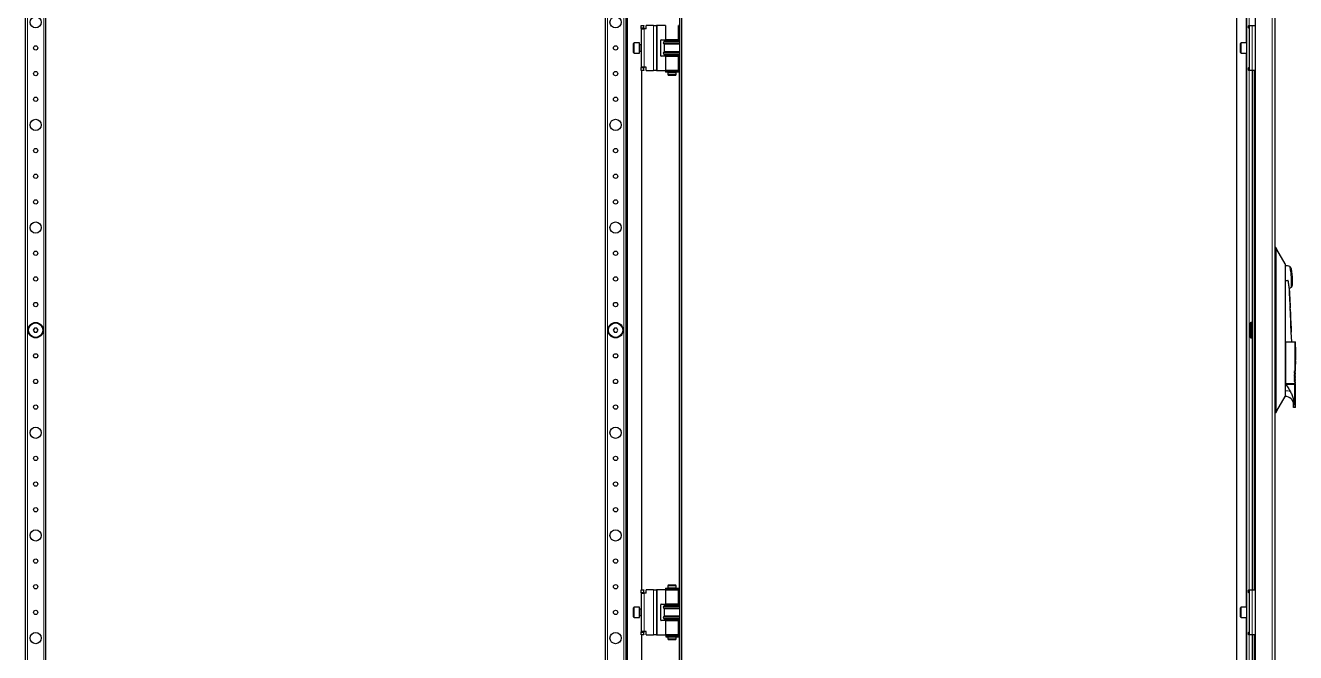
# Model space of a CAD drawing. Header units: millimetres. Extents: x -1414 to 3358, y -1920 to 1219.
# Drawn here: x -315 to 923, y -535 to 76 of the extents above; entities that cross this region are included whole.
import ezdxf

# ---------------------------------------------------------------- set-up
doc = ezdxf.new("R2010")
doc.units = ezdxf.units.MM

msp = doc.modelspace()

# ---------------------------------------------------------------- linework, layer by layer
at = {"color": 7, "linetype": 'Continuous', "lineweight": 25}
for p, q in [((322.56, -1198.72), (322.56, 756.28)), ((324.56, -1198.72), (324.56, 756.28)), ((883.4, -1198.72), (883.4, 756.28)), ((902.4, 753.68), (902.4, -1196.12)), ((271.56, -1167.22), (271.56, 724.78)), ((874.9, 718.48), (874.9, -1133.48)), ((-314.94, -1138.72), (-314.94, 696.28)), ((-294.94, -1138.72), (-294.94, 696.28)), ((250.06, 696.28), (250.06, -1138.72)), ((270.06, 696.28), (270.06, -1138.72)), ((864.9, 675.4), (864.9, -1117.83)), ((285.01, 75.28), (285.01, 75.78)), ((285.01, 75.78), (287.51, 75.78)), ((285.01, 73.28), (285.01, 75.28)), ((287.51, 75.78), (287.51, 75.28)), ((287.51, 73.28), (287.51, 75.28)), ((297.01, 75.78), (290.01, 75.78)), ((290.01, 72.48), (290.01, 75.78)), ((297.01, 75.78), (300.01, 75.78)), ((300.01, 75.78), (300.01, 31.78)), ((300.51, 75.78), (300.01, 75.78)), ((308.61, 75.78), (300.51, 75.78)), ((308.61, 75.78), (308.61, 61.78)), ((321.51, 61.78), (321.51, 75.78)), ((876.85, 73.28), (876.85, 75.28)), ((877.35, 75.78), (877.35, 31.78)), ((877.35, 75.78), (880.35, 75.78)), ((880.35, 75.78), (883.4, 75.78)), ((285.01, 72.78), (285.01, 73.28)), ((287.51, 72.78), (285.01, 72.78)), ((285.01, 72.78), (285.01, 72.48)), ((285.01, 72.48), (288.01, 72.48)), ((285.01, 72.48), (285.01, 35.08)), ((287.51, 73.28), (287.51, 72.78)), ((287.51, 72.48), (287.51, 72.78)), ((290.01, 72.48), (288.01, 72.48)), ((277.51, 53.78), (277.51, 58.18)), ((277.51, 49.38), (277.51, 53.78)), ((283.51, 58.78), (278.11, 58.78)), ((283.51, 53.78), (283.51, 58.78)), ((283.51, 48.78), (283.51, 53.78)), ((285.01, 56.78), (283.76, 56.78)), ((283.76, 50.78), (285.01, 50.78)), ((304.01, 46.28), (304.01, 61.28)), ((304.51, 61.78), (308.61, 61.78)), ((307.56, 60.18), (306.86, 59.5)), ((306.86, 58.07), (307.56, 57.38)), ((307.56, 50.18), (306.86, 49.5)), ((307.56, 60.78), (307.56, 60.18)), ((307.56, 60.78), (322.56, 60.78)), ((322.56, 60.18), (307.56, 60.18)), ((307.56, 57.38), (307.56, 50.18)), ((322.56, 57.38), (307.56, 57.38)), ((322.56, 50.18), (307.56, 50.18)), ((321.51, 61.78), (308.61, 61.78)), ((311.06, 61.78), (311.06, 60.78)), ((319.06, 60.78), (319.06, 61.78)), ((868.9, 52.74), (868.9, 58.18)), ((868.9, 49.38), (868.9, 52.74)), ((874.9, 58.78), (869.5, 58.78)), ((278.11, 48.78), (283.51, 48.78)), ((308.61, 45.78), (304.51, 45.78)), ((306.86, 48.07), (307.56, 47.38)), ((307.56, 47.38), (307.56, 46.78)), ((322.56, 47.38), (307.56, 47.38)), ((307.56, 46.78), (322.56, 46.78)), ((308.61, 45.78), (308.61, 31.78)), ((308.61, 45.78), (321.51, 45.78)), ((311.06, 46.78), (311.06, 45.78)), ((319.06, 45.78), (319.06, 46.78)), ((321.51, 31.78), (321.51, 45.78)), ((869.5, 48.78), (874.9, 48.78)), ((288.01, 35.08), (285.01, 35.08)), ((285.01, 35.08), (285.01, 34.78)), ((285.01, 34.78), (287.51, 34.78)), ((285.01, 34.28), (285.01, 34.78)), ((285.01, 32.28), (285.01, 34.28)), ((285.01, 31.78), (285.01, 32.28)), ((287.51, 31.78), (285.01, 31.78)), ((285.56, -474.22), (285.56, 31.78)), ((287.51, 34.78), (287.51, 35.08)), ((287.51, 34.78), (287.51, 34.28)), ((287.51, 32.28), (287.51, 34.28)), ((287.51, 32.28), (287.51, 31.78)), ((290.01, 35.08), (288.01, 35.08)), ((290.01, 31.78), (290.01, 35.08)), ((290.01, 31.78), (297.01, 31.78)), ((300.01, 31.78), (297.01, 31.78)), ((300.01, 31.78), (300.51, 31.78)), ((300.51, 31.78), (308.61, 31.78)), ((321.51, 31.78), (308.61, 31.78)), ((308.69, 30.98), (308.69, 30.08)), ((308.74, 30.98), (308.69, 30.98)), ((308.74, 30.08), (308.69, 30.08)), ((322.21, 30.98), (308.74, 30.98)), ((322.21, 30.08), (308.74, 30.08)), ((311.06, 31.78), (311.06, 31.03)), ((311.06, 31.03), (319.06, 31.03)), ((311.06, 30.03), (311.06, 28.03)), ((311.06, 30.03), (319.06, 30.03)), ((311.06, 28.03), (311.64, 27.03)), ((311.06, 28.03), (315.59, 28.03)), ((311.56, 31.03), (311.56, 30.98)), ((311.56, 30.08), (311.56, 30.03)), ((315.52, 27.03), (311.64, 27.03)), ((318.48, 27.03), (315.52, 27.03)), ((315.59, 28.03), (319.06, 28.03)), ((318.48, 27.03), (319.06, 28.03)), ((318.56, 30.98), (318.56, 31.03)), ((318.56, 30.03), (318.56, 30.08)), ((319.06, 31.03), (319.06, 31.78)), ((319.06, 28.03), (319.06, 30.03)), ((322.21, 30.08), (322.21, 30.98)), ((876.85, 32.28), (876.85, 34.28)), ((880.35, 31.78), (877.35, 31.78)), ((883.4, 31.78), (880.35, 31.78)), ((880.4, 31.78), (880.4, -474.22)), ((903.4, -140.72), (902.4, -140.72)), ((903.4, -146.22), (903.4, -296.22)), ((912.4, -156.72), (904.48, -142.63)), ((912.4, -156.72), (912.4, -162.19)), ((912.4, -162.19), (912.4, -169.72)), ((912.4, -169.72), (912.4, -272.72)), ((916.92, -189.39), (916.52, -180.2)), ((916.63, -183.42), (916.59, -183.04)), ((916.64, -183.42), (916.6, -183.04)), ((916.6, -183.04), (916.72, -186.2)), ((916.65, -183.71), (916.63, -183.42)), ((916.64, -183.42), (916.63, -183.42)), ((916.66, -183.71), (916.64, -183.42)), ((916.66, -183.71), (916.65, -183.71)), ((919.34, -177.78), (919.35, -177.59)), ((917, -191.48), (916.91, -189.39)), ((917.18, -195.39), (916.96, -191.59)), ((917.17, -194.99), (917.03, -191.89)), ((917.03, -193.28), (917.27, -197.27)), ((917.16, -194.99), (917.18, -195.39)), ((917.23, -196.64), (917.17, -195.39)), ((917.18, -195.39), (917.17, -195.39)), ((917.2, -197.27), (917.19, -197.27)), ((917.27, -197.27), (917.2, -197.27)), ((917.35, -199.5), (917.26, -197.27)), ((917.3, -199.5), (917.3, -199.49)), ((917.3, -199.5), (917.3, -199.5)), ((917.42, -200.76), (917.36, -199.5)), ((917.41, -200.77), (917.41, -200.76)), ((917.52, -203.22), (917.42, -201.08)), ((917.53, -203.22), (917.52, -203.22)), ((917.73, -207.77), (917.53, -203.19)), ((917.57, -205.24), (917.62, -206.21)), ((917.58, -205.24), (917.63, -206.21)), ((917.69, -207.77), (917.68, -207.77)), ((917.82, -210.13), (917.72, -207.77)), ((917.77, -210.13), (917.77, -210.13)), ((917.94, -212.6), (917.83, -210.13)), ((-306.09, -219.22), (-307.25, -221.22)), ((-307.25, -221.22), (-306.09, -223.22)), ((-303.78, -219.22), (-306.09, -219.22)), ((-302.63, -221.22), (-303.78, -219.22)), ((-303.78, -223.22), (-302.63, -221.22)), ((258.91, -219.22), (257.75, -221.22)), ((257.75, -221.22), (258.91, -223.22)), ((261.22, -219.22), (258.91, -219.22)), ((262.37, -221.22), (261.22, -219.22)), ((261.22, -223.22), (262.37, -221.22)), ((878.9, -213.72), (878.4, -214.22)), ((878.4, -228.22), (878.4, -214.22)), ((880.4, -213.72), (878.9, -213.72)), ((878.9, -213.72), (878.9, -228.72)), ((917.89, -211.84), (917.89, -211.84)), ((917.9, -211.84), (917.9, -211.84)), ((917.93, -212.36), (917.92, -212.22)), ((917.94, -212.77), (917.93, -212.49)), ((917.96, -214.07), (917.95, -214.07)), ((917.97, -214.07), (917.96, -214.07)), ((918, -214.86), (917.96, -214.07)), ((918.02, -214.53), (917.97, -213.29)), ((918.01, -214.86), (917.97, -214.07)), ((917.99, -214.86), (917.98, -214.86)), ((917.99, -214.86), (918.01, -214.86)), ((918, -214.04), (918.05, -215.14)), ((918.03, -214.85), (918.02, -214.53)), ((918.07, -215.75), (918.04, -214.95)), ((918.13, -216.98), (918.07, -215.75)), ((918.16, -217.78), (918.15, -217.51)), ((918.17, -218.04), (918.17, -217.9)), ((918.18, -218.51), (918.18, -218.51)), ((918.31, -221.1), (918.19, -218.43)), ((918.19, -218.51), (918.19, -218.51)), ((918.26, -221.1), (918.25, -221.1)), ((918.31, -222.57), (918.25, -221.12)), ((918.39, -223.22), (918.3, -221.1)), ((-306.09, -223.22), (-303.78, -223.22)), ((258.91, -223.22), (261.22, -223.22)), ((878.4, -228.22), (878.9, -228.72)), ((878.9, -228.72), (880.4, -228.72)), ((912.4, -232.72), (912.61, -232.72)), ((912.61, -232.72), (912.85, -232.72)), ((912.85, -232.72), (912.85, -273.22)), ((912.85, -232.72), (921.95, -232.72)), ((918.82, -232.72), (918.4, -223.22)), ((921.95, -232.72), (921.95, -260.72)), ((921.95, -232.72), (922.61, -232.72)), ((922.61, -237.72), (922.61, -232.72)), ((922.36, -237.72), (922.61, -237.72)), ((922.36, -237.72), (922.36, -247.48)), ((922.54, -247.48), (922.36, -247.48)), ((922.48, -239.67), (922.48, -245.53)), ((922.49, -239.67), (922.48, -239.67)), ((922.49, -245.53), (922.48, -245.53)), ((922.49, -239.67), (922.49, -245.53)), ((922.49, -239.67), (922.61, -239.67)), ((922.54, -245.53), (922.49, -245.53)), ((922.61, -240.65), (922.54, -240.65)), ((922.54, -240.65), (922.54, -245.53)), ((922.54, -247.48), (922.54, -250.41)), ((922.58, -242.6), (922.58, -245.53)), ((922.59, -242.6), (922.58, -242.6)), ((922.59, -245.53), (922.58, -245.53)), ((922.58, -247.48), (922.58, -248.45)), ((922.59, -247.48), (922.58, -247.48)), ((922.59, -242.6), (922.59, -245.53)), ((922.59, -242.6), (922.61, -242.6)), ((922.61, -245.53), (922.59, -245.53)), ((922.59, -247.48), (922.59, -248.45)), ((922.59, -247.48), (922.61, -247.48)), ((922.6, -239.67), (922.6, -237.72)), ((922.6, -242.6), (922.6, -240.65)), ((922.6, -247.48), (922.6, -245.53)), ((922.61, -240.65), (922.61, -239.67)), ((922.61, -245.53), (922.61, -242.6)), ((922.61, -248.45), (922.61, -247.48)), ((922.5, -251.28), (922.36, -251.28)), ((922.36, -251.28), (922.36, -254.25)), ((922.36, -254.25), (922.43, -254.25)), ((922.42, -251.77), (922.42, -252.57)), ((922.43, -251.77), (922.42, -251.77)), ((922.43, -252.57), (922.42, -252.57)), ((922.42, -253.07), (922.42, -254.25)), ((922.43, -253.07), (922.42, -253.07)), ((922.43, -251.77), (922.43, -252.57)), ((922.43, -251.77), (922.49, -251.77)), ((922.49, -252.57), (922.43, -252.57)), ((922.43, -253.07), (922.43, -254.25)), ((922.43, -253.07), (922.48, -253.07)), ((922.51, -254.25), (922.52, -254.25)), ((922.53, -252.81), (922.52, -252.81)), ((922.52, -254.25), (922.56, -254.25)), ((922.61, -250.41), (922.54, -250.41)), ((922.55, -253.46), (922.54, -253.46)), ((922.54, -253.81), (922.54, -253.83)), ((922.55, -253.81), (922.54, -253.81)), ((922.55, -253.83), (922.54, -253.83)), ((922.56, -252.11), (922.55, -252.11)), ((922.55, -253.81), (922.55, -253.83)), ((922.55, -254.16), (922.55, -254.25)), ((922.56, -254.16), (922.55, -254.16)), ((922.56, -254.16), (922.56, -254.25)), ((922.6, -251.28), (922.57, -254.25)), ((922.57, -254.25), (922.59, -254.25)), ((922.59, -248.45), (922.58, -248.45)), ((922.58, -254.25), (922.59, -253.64)), ((922.61, -248.45), (922.59, -248.45)), ((922.59, -253.15), (922.6, -251.88)), ((922.6, -253.15), (922.59, -253.15)), ((922.59, -254.25), (922.6, -253.64)), ((922.6, -253.64), (922.59, -253.64)), ((922.6, -250.41), (922.6, -248.45)), ((922.6, -251.91), (922.61, -251.28)), ((922.61, -251.28), (922.6, -251.28)), ((922.61, -251.88), (922.6, -251.88)), ((922.6, -253.15), (922.61, -251.88)), ((922.6, -253.64), (922.6, -252.82)), ((922.6, -253.15), (922.61, -253.15)), ((922.6, -253.64), (922.61, -253.64)), ((922.61, -251.28), (922.61, -250.41)), ((922.61, -251.88), (922.61, -253.15)), ((922.61, -260.72), (922.61, -253.64)), ((921.41, -260.82), (921.85, -260.82)), ((921.41, -262.22), (921.85, -262.22)), ((921.41, -263.62), (921.85, -263.62)), ((921.41, -265.02), (921.85, -265.02)), ((921.41, -266.42), (921.85, -266.42)), ((921.41, -267.82), (921.85, -267.82)), ((921.41, -269.22), (921.85, -269.22)), ((921.41, -270.62), (921.85, -270.62)), ((922.51, -260.82), (921.85, -260.82)), ((922.51, -262.22), (921.85, -262.22)), ((922.51, -263.62), (921.85, -263.62)), ((922.51, -265.02), (921.85, -265.02)), ((922.51, -266.42), (921.85, -266.42)), ((922.51, -267.82), (921.85, -267.82)), ((922.51, -269.22), (921.85, -269.22)), ((922.51, -270.62), (921.85, -270.62)), ((922.61, -262.12), (921.95, -262.12)), ((922.61, -263.52), (921.95, -263.52)), ((922.61, -264.92), (921.95, -264.92)), ((922.61, -266.32), (921.95, -266.32)), ((922.61, -267.72), (921.95, -267.72)), ((922.61, -269.12), (921.95, -269.12)), ((922.61, -270.52), (921.95, -270.52)), ((921.95, -271.92), (921.95, -273.22)), ((922.61, -271.92), (921.95, -271.92)), ((922.61, -262.12), (922.11, -260.82)), ((922.61, -263.52), (922.11, -262.22)), ((922.61, -264.92), (922.11, -263.62)), ((922.61, -266.32), (922.11, -265.02)), ((922.61, -267.72), (922.11, -266.42)), ((922.61, -269.12), (922.11, -267.82)), ((922.61, -270.52), (922.11, -269.22)), ((922.61, -271.92), (922.11, -270.62)), ((922.61, -273.22), (922.61, -271.92)), ((912.4, -272.72), (912.4, -273.72)), ((912.4, -273.22), (912.61, -273.22)), ((912.61, -273.72), (912.4, -273.72)), ((912.4, -280.25), (912.4, -285.72)), ((912.61, -273.22), (912.85, -273.22)), ((912.61, -273.72), (912.85, -273.72)), ((912.85, -273.22), (921.95, -273.22)), ((912.85, -273.72), (921.95, -273.72)), ((920.61, -273.72), (920.59, -273.22)), ((921.95, -273.22), (922.61, -273.22)), ((921.95, -293.72), (921.95, -273.72)), ((921.95, -273.72), (922.61, -273.72)), ((922.61, -296.72), (922.61, -273.72)), ((904.48, -299.8), (912.4, -285.72)), ((912.4, -285.72), (912.61, -285.72)), ((920.61, -293.72), (920.61, -290.63)), ((922.33, -296.72), (920.61, -296.72)), ((922.61, -296.72), (922.33, -296.72)), ((903.4, -301.72), (902.4, -301.72)), ((311.64, -469.47), (311.06, -470.47)), ((311.64, -469.47), (318.48, -469.47)), ((319.06, -470.47), (318.48, -469.47)), ((285.01, -474.72), (285.01, -474.22)), ((285.01, -474.22), (287.51, -474.22)), ((285.01, -476.72), (285.01, -474.72)), ((285.01, -477.22), (285.01, -476.72)), ((287.51, -477.22), (285.01, -477.22)), ((285.01, -477.22), (285.01, -477.52)), ((285.01, -477.52), (288.01, -477.52)), ((285.01, -477.52), (285.01, -514.92)), ((287.51, -474.22), (287.51, -474.72)), ((287.51, -476.72), (287.51, -474.72)), ((287.51, -476.72), (287.51, -477.22)), ((287.51, -477.52), (287.51, -477.22)), ((290.01, -477.52), (288.01, -477.52)), ((297.01, -474.22), (290.01, -474.22)), ((290.01, -477.52), (290.01, -474.22)), ((297.01, -474.22), (300.01, -474.22)), ((300.01, -474.22), (300.01, -518.22)), ((300.51, -474.22), (300.01, -474.22)), ((308.61, -474.22), (300.51, -474.22)), ((308.61, -474.22), (308.61, -488.22)), ((308.61, -474.22), (321.51, -474.22)), ((308.69, -472.52), (308.69, -473.42)), ((308.69, -472.52), (308.74, -472.52)), ((308.69, -473.42), (308.74, -473.42)), ((308.74, -472.52), (322.21, -472.52)), ((308.74, -473.42), (322.21, -473.42)), ((311.06, -470.47), (311.06, -472.47)), ((319.06, -470.47), (311.06, -470.47)), ((315.59, -472.47), (311.06, -472.47)), ((311.06, -473.47), (311.06, -474.22)), ((315.59, -473.47), (311.06, -473.47)), ((311.56, -472.47), (311.56, -472.52)), ((311.56, -473.42), (311.56, -473.47)), ((319.06, -472.47), (315.59, -472.47)), ((319.06, -473.47), (315.59, -473.47)), ((318.56, -472.52), (318.56, -472.47)), ((318.56, -473.47), (318.56, -473.42)), ((319.06, -472.47), (319.06, -470.47)), ((319.06, -474.22), (319.06, -473.47)), ((321.51, -488.22), (321.51, -474.22)), ((322.21, -473.42), (322.21, -472.52)), ((876.85, -476.72), (876.85, -474.72)), ((877.35, -474.22), (877.35, -518.22)), ((877.35, -474.22), (880.35, -474.22)), ((880.35, -474.22), (883.4, -474.22)), ((277.51, -500.62), (277.51, -491.82)), ((283.51, -491.22), (278.11, -491.22)), ((283.51, -501.22), (283.51, -491.22)), ((285.01, -493.22), (283.76, -493.22)), ((304.01, -503.72), (304.01, -488.72)), ((304.51, -488.22), (308.61, -488.22)), ((307.56, -489.82), (306.86, -490.5)), ((306.86, -491.93), (307.56, -492.62)), ((307.56, -489.22), (307.56, -489.82)), ((307.56, -489.22), (322.56, -489.22)), ((322.56, -489.82), (307.56, -489.82)), ((307.56, -492.62), (307.56, -499.82)), ((322.56, -492.62), (307.56, -492.62)), ((321.51, -488.22), (308.61, -488.22)), ((311.06, -488.22), (311.06, -489.22)), ((319.06, -489.22), (319.06, -488.22)), ((868.9, -497.26), (868.9, -491.82)), ((874.9, -491.22), (869.5, -491.22)), ((278.11, -501.22), (283.51, -501.22)), ((283.76, -499.22), (285.01, -499.22)), ((308.61, -504.22), (304.51, -504.22)), ((307.56, -499.82), (306.86, -500.5)), ((306.86, -501.93), (307.56, -502.62)), ((322.56, -499.82), (307.56, -499.82)), ((307.56, -502.62), (307.56, -503.22)), ((322.56, -502.62), (307.56, -502.62)), ((307.56, -503.22), (322.56, -503.22)), ((308.61, -504.22), (308.61, -518.22)), ((308.61, -504.22), (321.51, -504.22)), ((311.06, -503.22), (311.06, -504.22)), ((319.06, -504.22), (319.06, -503.22)), ((321.51, -518.22), (321.51, -504.22)), ((868.9, -500.62), (868.9, -497.26)), ((869.5, -501.22), (874.9, -501.22)), ((288.01, -514.92), (285.01, -514.92)), ((285.01, -514.92), (285.01, -515.22)), ((285.01, -515.72), (285.01, -515.22)), ((285.01, -515.22), (287.51, -515.22)), ((285.01, -517.72), (285.01, -515.72)), ((285.01, -518.22), (285.01, -517.72)), ((287.51, -518.22), (285.01, -518.22)), ((285.56, -1049.22), (285.56, -518.22)), ((287.51, -515.22), (287.51, -514.92)), ((287.51, -515.22), (287.51, -515.72)), ((287.51, -517.72), (287.51, -515.72)), ((287.51, -517.72), (287.51, -518.22)), ((290.01, -514.92), (288.01, -514.92)), ((290.01, -518.22), (290.01, -514.92)), ((290.01, -518.22), (297.01, -518.22)), ((300.01, -518.22), (297.01, -518.22)), ((300.01, -518.22), (300.51, -518.22)), ((300.51, -518.22), (308.61, -518.22)), ((321.51, -518.22), (308.61, -518.22)), ((309.12, -519.02), (309.12, -519.92)), ((309.12, -519.02), (309.14, -519.02)), ((309.14, -519.02), (309.14, -519.92)), ((309.14, -519.02), (309.22, -519.02)), ((309.22, -519.02), (322.21, -519.02)), ((311.06, -518.22), (311.06, -518.97)), ((315.59, -518.97), (311.06, -518.97)), ((311.56, -518.97), (311.56, -519.02)), ((319.06, -518.97), (315.59, -518.97)), ((318.56, -519.02), (318.56, -518.97)), ((319.06, -518.97), (319.06, -518.22)), ((322.21, -519.92), (322.21, -519.02)), ((876.85, -517.72), (876.85, -515.72)), ((880.35, -518.22), (877.35, -518.22)), ((883.4, -518.22), (880.35, -518.22)), ((880.4, -518.22), (880.4, -1049.22)), ((309.12, -519.92), (309.14, -519.92)), ((309.14, -519.92), (309.22, -519.92)), ((309.22, -519.92), (322.21, -519.92)), ((311.06, -519.97), (311.06, -521.97)), ((315.59, -519.97), (311.06, -519.97)), ((311.06, -521.97), (311.64, -522.97)), ((311.06, -521.97), (315.59, -521.97)), ((311.56, -519.92), (311.56, -519.97)), ((315.52, -522.97), (311.64, -522.97)), ((318.48, -522.97), (315.52, -522.97)), ((319.06, -519.97), (315.59, -519.97)), ((315.59, -521.97), (319.06, -521.97)), ((318.48, -522.97), (319.06, -521.97)), ((318.56, -519.97), (318.56, -519.92)), ((319.06, -521.97), (319.06, -519.97))]:
    msp.add_line(p, q, dxfattribs=at)
at = {"color": 8, "linetype": 'Continuous', "lineweight": 18}
for p, q in [((899.8, -1198.72), (899.8, 756.28)), ((-312.94, -1138.72), (-312.94, 696.28)), ((-296.94, -1138.72), (-296.94, 696.28)), ((252.06, 696.28), (252.06, -1138.72)), ((268.06, 696.28), (268.06, -1138.72)), ((874.3, 623.78), (874.3, 58.78)), ((877.5, 606.78), (877.5, 75.78)), ((287.51, 75.28), (285.01, 75.28)), ((297.01, 75.78), (297.01, 31.78)), ((300.51, 31.78), (300.51, 75.78)), ((321.96, 76.58), (321.96, 60.78)), ((880.35, 75.78), (880.35, 31.78)), ((285.01, 73.28), (287.51, 73.28)), ((288.01, 72.48), (288.01, 35.08)), ((278.11, 58.78), (278.11, 53.78)), ((278.11, 53.78), (278.11, 48.78)), ((283.76, 56.78), (283.76, 50.78)), ((322.56, 59.5), (306.86, 59.5)), ((322.56, 58.07), (306.86, 58.07)), ((869.5, 58.78), (869.5, 52.6)), ((869.5, 52.6), (869.5, 48.78)), ((322.56, 49.5), (306.86, 49.5)), ((322.56, 48.07), (306.86, 48.07)), ((321.96, 46.78), (321.96, 30.98)), ((874.3, 48.78), (874.3, -491.22)), ((287.51, 34.28), (285.01, 34.28)), ((285.01, 32.28), (287.51, 32.28)), ((308.74, 30.08), (308.74, 30.98)), ((321.96, 30.08), (321.96, -472.52)), ((877.5, 31.78), (877.5, -474.22)), ((882.4, 31.78), (882.4, -474.22)), ((903.4, -146.22), (902.4, -146.22)), ((917.58, -205.24), (917.57, -205.24)), ((917.63, -206.21), (917.62, -206.21)), ((912.61, -232.72), (912.61, -273.22)), ((921.95, -260.72), (922.61, -260.72)), ((912.61, -280.25), (912.4, -280.25)), ((912.61, -285.72), (912.61, -280.25)), ((903.4, -296.22), (902.4, -296.22)), ((920.61, -293.72), (921.95, -293.72)), ((287.51, -474.72), (285.01, -474.72)), ((285.01, -476.72), (287.51, -476.72)), ((288.01, -477.52), (288.01, -514.92)), ((297.01, -474.22), (297.01, -518.22)), ((300.51, -518.22), (300.51, -474.22)), ((308.74, -472.52), (308.74, -473.42)), ((321.96, -473.42), (321.96, -489.22)), ((880.35, -474.22), (880.35, -518.22)), ((278.11, -491.22), (278.11, -501.22)), ((283.76, -493.22), (283.76, -496.22)), ((322.56, -490.5), (306.86, -490.5)), ((322.56, -491.93), (306.86, -491.93)), ((869.5, -491.22), (869.5, -497.4)), ((283.76, -496.22), (283.76, -499.22)), ((322.56, -500.5), (306.86, -500.5)), ((322.56, -501.93), (306.86, -501.93)), ((321.96, -503.22), (321.96, -519.02)), ((869.5, -497.4), (869.5, -501.22)), ((874.3, -501.22), (874.3, -1066.22)), ((287.51, -515.72), (285.01, -515.72)), ((285.01, -517.72), (287.51, -517.72)), ((309.22, -519.02), (309.22, -519.92)), ((877.5, -518.22), (877.5, -1049.22)), ((882.4, -518.22), (882.4, -1049.22)), ((321.96, -519.92), (321.96, -1047.52))]:
    msp.add_line(p, q, dxfattribs=at)
at = {"color": 7, "linetype": 'Continuous', "lineweight": 25, "flags": 128}
for points in [[(916.96, -191.59), (917, -192.54), (917.03, -193.28)], [(917.2, -197.27), (917.26, -198.52), (917.3, -199.5)], [(917.58, -205.9), (917.69, -208.27), (917.77, -210.13)], [(917.62, -206.21), (917.65, -207.08), (917.68, -207.77)], [(917.63, -206.21), (917.66, -207.08), (917.69, -207.77)], [(917.97, -214.72), (918.16, -219.12), (918.31, -222.57)], [(918.25, -221.1), (918.1, -217.61), (917.98, -214.86)], [(918.26, -221.1), (918.11, -217.61), (917.99, -214.86)], [(922.51, -253.55), (922.52, -253.73), (922.52, -253.87)], [(922.54, -253.81), (922.54, -253.61), (922.54, -253.46)], [(922.55, -253.81), (922.55, -253.61), (922.55, -253.46)]]:
    msp.add_lwpolyline(points, dxfattribs=at)
at = {"color": 7, "linetype": 'Continuous', "lineweight": 25}
for centre, radius in [((-304.94, 78.78), 5.5), ((260.06, 78.78), 5.5), ((-304.94, 53.78), 2.1), ((260.06, 53.78), 2.1), ((-304.94, 28.78), 2.1), ((260.06, 28.78), 2.1), ((-304.94, 3.78), 2.1), ((260.06, 3.78), 2.1), ((-304.94, -21.22), 5.5), ((260.06, -21.22), 5.5), ((-304.94, -46.22), 2.1), ((260.06, -46.22), 2.1), ((-304.94, -71.22), 2.1), ((260.06, -71.22), 2.1), ((-304.94, -96.22), 2.1), ((260.06, -96.22), 2.1), ((-304.94, -121.22), 5.5), ((260.06, -121.22), 5.5), ((-304.94, -146.22), 2.1), ((260.06, -146.22), 2.1), ((-304.94, -171.22), 2.1), ((260.06, -171.22), 2.1), ((-304.94, -196.22), 2.1), ((260.06, -196.22), 2.1), ((-304.94, -221.22), 7.5), ((-304.94, -221.22), 7), ((260.06, -221.22), 7.5), ((260.06, -221.22), 7), ((-304.94, -246.22), 2.1), ((260.06, -246.22), 2.1), ((-304.94, -271.22), 2.1), ((260.06, -271.22), 2.1), ((-304.94, -296.22), 2.1), ((260.06, -296.22), 2.1), ((-304.94, -321.22), 5.5), ((260.06, -321.22), 5.5), ((-304.94, -346.22), 2.1), ((260.06, -346.22), 2.1), ((-304.94, -371.22), 2.1), ((260.06, -371.22), 2.1), ((-304.94, -396.22), 2.1), ((260.06, -396.22), 2.1), ((-304.94, -421.22), 5.5), ((260.06, -421.22), 5.5), ((-304.94, -446.22), 2.1), ((260.06, -446.22), 2.1), ((-304.94, -471.22), 2.1), ((260.06, -471.22), 2.1), ((-304.94, -496.22), 2.1), ((260.06, -496.22), 2.1), ((-304.94, -521.22), 5.5), ((260.06, -521.22), 5.5)]:
    msp.add_circle(centre, radius, dxfattribs=at)
for centre, radius, start, end in [((877.35, 75.28), 0.5, 90, 180), ((877.35, 73.28), 0.5, 180, 270), ((278.11, 58.18), 0.6, 90, 180), ((283.76, 57.03), 0.25, 180, 270), ((283.76, 50.53), 0.25, 90, 180), ((304.51, 61.28), 0.5, 90, 180), ((307.56, 58.78), 1, 134.427, 225.573), ((869.5, 58.18), 0.6, 90, 180), ((278.11, 49.38), 0.6, 180, 270), ((304.51, 46.28), 0.5, 180, 270), ((307.56, 48.78), 1, 134.427, 225.573), ((869.5, 49.38), 0.6, 180, 270), ((877.35, 34.28), 0.5, 90, 180), ((877.35, 32.28), 0.5, 180, 270), ((912.4, -169.72), 11.4, 66.37549, 90), ((912.4, -169.72), 11.4, 291.36213, 301.71629), ((922.51, -260.72), 0.1, 270, 360), ((922.51, -262.12), 0.1, 270, 0), ((922.51, -263.52), 0.1, 270, 0), ((922.51, -264.92), 0.1, 270, 0), ((922.51, -266.32), 0.1, 270, 0), ((922.51, -267.72), 0.1, 270, 0), ((922.51, -269.12), 0.1, 270, 0), ((922.51, -270.52), 0.1, 270, 0), ((912.61, -293.72), 8, 0, 90), ((877.35, -474.72), 0.5, 90, 180), ((877.35, -476.72), 0.5, 180, 270), ((278.11, -491.82), 0.6, 90, 180), ((283.76, -492.97), 0.25, 180, 270), ((304.51, -488.72), 0.5, 90, 180), ((307.56, -491.22), 1, 134.427, 225.573), ((869.5, -491.82), 0.6, 90, 180), ((278.11, -500.62), 0.6, 180, 270), ((283.76, -499.47), 0.25, 90, 180), ((304.51, -503.72), 0.5, 180, 270), ((307.56, -501.22), 1, 134.427, 225.573), ((869.5, -500.62), 0.6, 180, 270), ((877.35, -515.72), 0.5, 90, 180), ((877.35, -517.72), 0.5, 180, 270)]:
    msp.add_arc(centre, radius, start, end, dxfattribs=at)
at = {"color": 8, "linetype": 'Continuous', "lineweight": 18}
msp.add_arc((912.76, -292.31), 12.07, 66.28954, 90.71323, dxfattribs=at)
at = {"color": 7, "linetype": 'Continuous', "lineweight": 25}
for points, knots in [([(903.4, -140.72), (903.4, -140.78), (903.4, -140.9), (903.4, -141.85), (903.4, -143.24), (903.4, -144.79), (903.4, -145.81), (903.4, -146.22)], [0, 0, 0, 0, 0.2146939, 0.4293877, 0.6440816, 0.8587754, 1, 1, 1, 1]), ([(904.48, -142.64), (904.29, -142.33), (903.93, -141.75), (903.57, -141.05), (903.41, -140.71)], [0, 0, 0, 0, 0.5253232, 1, 1, 1, 1]), ([(918.03, -160.48), (918, -160.42), (917.94, -160.24), (917.77, -159.93), (917.46, -159.56), (917.14, -159.39), (916.98, -159.29)], [0, 0, 0, 0, 0.1241525, 0.3416426, 0.6499736, 1, 1, 1, 1]), ([(918.11, -160.82), (918.1, -160.79), (918.08, -160.7), (918.18, -161.21), (918.38, -162.39), (918.71, -164.62), (919.03, -167.38), (919.26, -170.33), (919.38, -173.11), (919.39, -175.43), (919.36, -177.06), (919.34, -177.72), (919.34, -177.77), (919.34, -177.78)], [0, 0, 0, 0, 0.0304029, 0.0987685, 0.2060227, 0.3169243, 0.4297958, 0.5422701, 0.6521441, 0.7582201, 0.8609093, 0.9621672, 1, 1, 1, 1]), ([(916.5, -180.2), (916.5, -180.21), (916.51, -180.23), (916.25, -178.87), (915.93, -176.68), (915.64, -174.61), (915.58, -173.38), (915.34, -173.01), (915.27, -172.96), (915.2, -172.93), (915.08, -172.95), (914.63, -173.02), (913.71, -173.05), (912.89, -172.84), (912.42, -172.72)], [0, 0, 0, 0, 0.1420884, 0.3674634, 0.5915606, 0.7394261, 0.8133096, 0.8201913, 0.8256124, 0.8293026, 0.8330422, 0.8487573, 0.9118768, 1, 1, 1, 1]), ([(916.74, -186.14), (916.73, -185.7), (916.69, -184.83), (916.67, -184.08), (916.66, -183.71)], [0, 0, 0, 0, 0.50096338, 1, 1, 1, 1]), ([(918.39, -179.39), (918.48, -179.34), (918.7, -179.22), (918.95, -178.92), (919.15, -178.58), (919.26, -178.3), (919.29, -178.14), (919.31, -178.08)], [0, 0, 0, 0, 0.1747014, 0.4583415, 0.6963811, 0.8885007, 1, 1, 1, 1]), ([(916.72, -186.2), (916.74, -186.79), (916.8, -187.97), (916.89, -189.68), (916.97, -190.99), (917.01, -191.64), (917.03, -191.87), (917.03, -191.89), (917.03, -191.91)], [0, 0, 0, 0, 0.25028229, 0.49939327, 0.74879065, 0.8746994, 0.93728619, 1, 1, 1, 1]), ([(916.92, -189.4), (916.92, -189.38), (916.92, -189.35), (916.9, -189.09), (916.88, -188.74), (916.85, -188.15), (916.8, -187.27), (916.76, -186.52), (916.74, -186.14)], [0, 0, 0, 0, 0.1244159, 0.2483566, 0.3739824, 0.5001693, 0.7493996, 1, 1, 1, 1]), ([(917.42, -200.79), (917.42, -200.75), (917.42, -200.67), (917.42, -201), (917.43, -201.59), (917.44, -202.11), (917.45, -202.37)], [0, 0, 0, 0, 0.248736, 0.498686, 0.7481067, 1, 1, 1, 1]), ([(917.45, -202.37), (917.46, -202.64), (917.47, -203.19), (917.52, -204.39), (917.56, -205.3), (917.58, -205.9)], [0, 0, 0, 0, 0.249362, 0.4996719, 1, 1, 1, 1]), ([(917.52, -203.22), (917.52, -203.23), (917.52, -203.24), (917.52, -203.42), (917.52, -203.67), (917.53, -204.02), (917.55, -204.54), (917.56, -204.96), (917.57, -205.24)], [0, 0, 0, 0, 0.2494324, 0.37514, 0.4993561, 0.6234585, 0.749245, 1, 1, 1, 1]), ([(917.53, -203.22), (917.53, -203.23), (917.53, -203.24), (917.53, -203.42), (917.53, -203.67), (917.54, -204.02), (917.56, -204.54), (917.57, -204.96), (917.58, -205.24)], [0, 0, 0, 0, 0.2494324, 0.37514, 0.4993561, 0.6234585, 0.749245, 1, 1, 1, 1]), ([(917.92, -212.22), (917.92, -212.28), (917.93, -212.41), (917.94, -212.82), (917.96, -213.45), (917.99, -214.28), (918.02, -214.85), (918.03, -215.14)], [0, 0, 0, 0, 0.1246003, 0.2489765, 0.5004054, 0.7493329, 1, 1, 1, 1]), ([(918.04, -215.14), (918.02, -214.62), (917.98, -213.84), (917.95, -212.88), (917.93, -212.54), (917.93, -212.36)], [0, 0, 0, 0, 0.4989654, 0.749922, 1, 1, 1, 1]), ([(918.05, -215.14), (918.03, -214.72), (918, -214.08), (917.97, -213.28), (917.95, -212.94), (917.94, -212.77)], [0, 0, 0, 0, 0.5014603, 0.750257, 1, 1, 1, 1]), ([(917.96, -214.07), (917.96, -214.08), (917.96, -214.1), (917.95, -214.25), (917.96, -214.43), (917.96, -214.59), (917.97, -214.68), (917.97, -214.72)], [0, 0, 0, 0, 0.2494454, 0.4989987, 0.7485105, 0.8738593, 1, 1, 1, 1]), ([(918.03, -215.14), (918.04, -215.42), (918.07, -215.98), (918.11, -216.8), (918.14, -217.42), (918.16, -217.84), (918.17, -217.97), (918.17, -218.04)], [0, 0, 0, 0, 0.2487307, 0.4973773, 0.750528, 0.8752331, 1, 1, 1, 1]), ([(918.17, -217.9), (918.16, -217.73), (918.14, -217.38), (918.1, -216.43), (918.06, -215.65), (918.04, -215.14)], [0, 0, 0, 0, 0.2495753, 0.5008418, 1, 1, 1, 1]), ([(918.05, -215.14), (918.06, -215.52), (918.09, -215.99), (918.1, -216.42), (918.11, -216.5)], [0, 0, 0, 0, 0.8027863, 1, 1, 1, 1]), ([(918.15, -217.51), (918.14, -217.34), (918.13, -216.99), (918.09, -216.19), (918.07, -215.56), (918.05, -215.14)], [0, 0, 0, 0, 0.2508953, 0.500775, 1, 1, 1, 1]), ([(918.17, -218.07), (918.18, -218.14), (918.19, -218.33), (918.19, -218.43), (918.19, -218.51)], [0, 0, 0, 0, 0.3349706, 1, 1, 1, 1]), ([(918.31, -222.57), (918.31, -222.61), (918.32, -222.7), (918.33, -222.86), (918.34, -223.04), (918.35, -223.19), (918.36, -223.21), (918.36, -223.22)], [0, 0, 0, 0, 0.1253881, 0.2505914, 0.5001924, 0.7498055, 1, 1, 1, 1]), ([(922.48, -253.07), (922.49, -253.07), (922.5, -253.08), (922.51, -253.14), (922.51, -253.2), (922.51, -253.31), (922.51, -253.43), (922.51, -253.51), (922.51, -253.55)], [0, 0, 0, 0, 0.3623072, 0.4997618, 0.6038945, 0.7077513, 0.8881589, 1, 1, 1, 1]), ([(922.55, -252.11), (922.55, -252.04), (922.55, -251.88), (922.54, -251.67), (922.54, -251.51), (922.52, -251.3), (922.5, -251.29), (922.49, -251.28)], [0, 0, 0, 0, 0.125885, 0.2500023, 0.3752557, 0.5012371, 1, 1, 1, 1]), ([(922.49, -251.77), (922.5, -251.78), (922.51, -251.79), (922.52, -251.89), (922.52, -251.98), (922.52, -252.08), (922.52, -252.14), (922.52, -252.17)], [0, 0, 0, 0, 0.4647786, 0.6394977, 0.7667833, 0.8944855, 1, 1, 1, 1]), ([(922.52, -252.17), (922.52, -252.22), (922.52, -252.3), (922.52, -252.4), (922.51, -252.48), (922.51, -252.57), (922.5, -252.57), (922.49, -252.57)], [0, 0, 0, 0, 0.1448477, 0.2595538, 0.3741459, 0.5488424, 1, 1, 1, 1]), ([(922.56, -252.11), (922.56, -252.02), (922.56, -251.86), (922.55, -251.65), (922.55, -251.48), (922.53, -251.3), (922.51, -251.29), (922.5, -251.28)], [0, 0, 0, 0, 0.14914118, 0.26413398, 0.37885165, 0.56023249, 1, 1, 1, 1]), ([(922.52, -252.81), (922.53, -252.79), (922.53, -252.74), (922.54, -252.62), (922.54, -252.49), (922.55, -252.33), (922.55, -252.2), (922.55, -252.11)], [0, 0, 0, 0, 0.2497832, 0.499064, 0.6242352, 0.7496528, 1, 1, 1, 1]), ([(922.54, -253.46), (922.54, -253.38), (922.54, -253.27), (922.54, -253.12), (922.54, -253.02), (922.54, -252.94), (922.53, -252.86), (922.53, -252.83), (922.52, -252.81)], [0, 0, 0, 0, 0.2503671, 0.3757454, 0.500635, 0.6256328, 0.7501265, 1, 1, 1, 1]), ([(922.52, -253.87), (922.52, -253.9), (922.52, -253.97), (922.52, -254.1), (922.52, -254.19), (922.52, -254.24), (922.52, -254.25)], [0, 0, 0, 0, 0.2561394, 0.5126978, 0.9190221, 1, 1, 1, 1]), ([(922.53, -252.81), (922.54, -252.78), (922.54, -252.73), (922.55, -252.56), (922.56, -252.37), (922.56, -252.21), (922.56, -252.13), (922.56, -252.11)], [0, 0, 0, 0, 0.3314728, 0.5464809, 0.7625261, 0.960277, 1, 1, 1, 1]), ([(922.55, -253.46), (922.55, -253.35), (922.55, -253.19), (922.55, -253), (922.54, -252.88), (922.54, -252.83), (922.53, -252.81)], [0, 0, 0, 0, 0.3364219, 0.5234602, 0.710673, 1, 1, 1, 1]), ([(922.55, -254.16), (922.55, -254.15), (922.55, -254.14), (922.55, -254.09), (922.54, -253.99), (922.54, -253.89), (922.54, -253.83)], [0, 0, 0, 0, 0.1253633, 0.2500316, 0.4996752, 1, 1, 1, 1]), ([(922.56, -254.16), (922.56, -254.14), (922.56, -254.12), (922.56, -254.04), (922.55, -253.94), (922.55, -253.86), (922.55, -253.83)], [0, 0, 0, 0, 0.2026304, 0.4204058, 0.7280078, 1, 1, 1, 1]), ([(921.95, -262.12), (921.86, -261.9), (921.73, -261.58), (921.55, -261.14), (921.46, -260.93), (921.41, -260.82)], [0, 0, 0, 0, 0.49999327, 0.74999583, 1, 1, 1, 1]), ([(921.95, -263.52), (921.86, -263.3), (921.73, -262.98), (921.55, -262.54), (921.46, -262.33), (921.41, -262.22)], [0, 0, 0, 0, 0.4999933, 0.7499958, 1, 1, 1, 1]), ([(921.95, -264.92), (921.86, -264.7), (921.73, -264.38), (921.55, -263.94), (921.46, -263.73), (921.41, -263.62)], [0, 0, 0, 0, 0.4999933, 0.7499958, 1, 1, 1, 1]), ([(921.95, -266.32), (921.86, -266.1), (921.73, -265.78), (921.55, -265.34), (921.46, -265.13), (921.41, -265.02)], [0, 0, 0, 0, 0.4999933, 0.7499958, 1, 1, 1, 1]), ([(921.95, -267.72), (921.86, -267.5), (921.73, -267.18), (921.55, -266.74), (921.46, -266.53), (921.41, -266.42)], [0, 0, 0, 0, 0.4999933, 0.7499958, 1, 1, 1, 1]), ([(921.95, -269.12), (921.86, -268.9), (921.73, -268.58), (921.55, -268.14), (921.46, -267.93), (921.41, -267.82)], [0, 0, 0, 0, 0.4999933, 0.7499958, 1, 1, 1, 1]), ([(921.95, -270.52), (921.86, -270.3), (921.73, -269.98), (921.55, -269.54), (921.46, -269.33), (921.41, -269.22)], [0, 0, 0, 0, 0.4999933, 0.7499958, 1, 1, 1, 1]), ([(921.95, -271.92), (921.86, -271.7), (921.73, -271.38), (921.55, -270.94), (921.46, -270.73), (921.41, -270.62)], [0, 0, 0, 0, 0.4999933, 0.7499958, 1, 1, 1, 1]), ([(921.85, -260.82), (921.86, -260.82), (921.89, -260.81), (921.92, -260.79), (921.95, -260.76), (921.95, -260.73), (921.95, -260.72), (921.95, -260.72)], [0, 0, 0, 0, 0.2956914, 0.5686867, 0.7598531, 0.9519121, 1, 1, 1, 1]), ([(921.85, -262.22), (921.86, -262.22), (921.89, -262.21), (921.92, -262.19), (921.95, -262.16), (921.95, -262.13), (921.95, -262.12), (921.95, -262.12)], [0, 0, 0, 0, 0.2956914, 0.5686867, 0.7598531, 0.9519121, 1, 1, 1, 1]), ([(921.85, -263.62), (921.86, -263.62), (921.89, -263.61), (921.92, -263.59), (921.95, -263.56), (921.95, -263.53), (921.95, -263.52), (921.95, -263.52)], [0, 0, 0, 0, 0.2956914, 0.5686867, 0.7598531, 0.9519121, 1, 1, 1, 1]), ([(921.85, -265.02), (921.86, -265.02), (921.89, -265.01), (921.92, -264.99), (921.95, -264.96), (921.95, -264.93), (921.95, -264.92), (921.95, -264.92)], [0, 0, 0, 0, 0.2956914, 0.5686867, 0.7598531, 0.9519121, 1, 1, 1, 1]), ([(921.85, -266.42), (921.86, -266.42), (921.89, -266.41), (921.92, -266.39), (921.95, -266.36), (921.95, -266.33), (921.95, -266.32), (921.95, -266.32)], [0, 0, 0, 0, 0.2956914, 0.5686867, 0.7598531, 0.9519121, 1, 1, 1, 1]), ([(921.85, -267.82), (921.86, -267.82), (921.89, -267.81), (921.92, -267.79), (921.95, -267.76), (921.95, -267.73), (921.95, -267.72), (921.95, -267.72)], [0, 0, 0, 0, 0.2956914, 0.5686867, 0.7598531, 0.9519121, 1, 1, 1, 1]), ([(921.85, -269.22), (921.86, -269.22), (921.89, -269.21), (921.92, -269.19), (921.95, -269.16), (921.95, -269.13), (921.95, -269.12), (921.95, -269.12)], [0, 0, 0, 0, 0.2956914, 0.5686867, 0.7598531, 0.9519121, 1, 1, 1, 1]), ([(921.85, -270.62), (921.86, -270.62), (921.89, -270.61), (921.92, -270.59), (921.95, -270.56), (921.95, -270.53), (921.95, -270.52), (921.95, -270.52)], [0, 0, 0, 0, 0.2956914, 0.5686867, 0.7598531, 0.9519121, 1, 1, 1, 1]), ([(912.4, -273.72), (912.4, -274.85), (912.4, -277.19), (912.4, -279.21), (912.4, -280.25)], [0, 0, 0, 0, 0.4843885, 1, 1, 1, 1]), ([(912.85, -273.72), (913.67, -274.96), (915.32, -277.45), (916.85, -279.99), (917.61, -281.26)], [0, 0, 0, 0, 0.499713, 1, 1, 1, 1]), ([(917.61, -281.26), (918.22, -282.44), (919.46, -284.81), (920.47, -288.01), (920.57, -290.01), (920.61, -290.63)], [0, 0, 0, 0, 0.4010146, 0.8123709, 1, 1, 1, 1]), ([(903.4, -296.22), (903.4, -296.84), (903.4, -298.07), (903.4, -299.72), (903.4, -300.96), (903.4, -301.62), (903.4, -301.69), (903.4, -301.72)], [0, 0, 0, 0, 0.2146898, 0.4293796, 0.6440728, 0.8587666, 1, 1, 1, 1]), ([(920.61, -296.72), (920.61, -296.68), (920.61, -296.6), (920.61, -296), (920.61, -295.13), (920.61, -294.31), (920.61, -293.84), (920.61, -293.72)], [0, 0, 0, 0, 0.2441944, 0.4889806, 0.7166564, 0.9231563, 1, 1, 1, 1]), ([(921.95, -293.72), (921.96, -294.01), (921.96, -294.61), (922.02, -295.4), (922.11, -296.07), (922.21, -296.56), (922.29, -296.71), (922.33, -296.72), (922.33, -296.72)], [0, 0, 0, 0, 0.1698955, 0.3393802, 0.5190387, 0.7268484, 0.9704723, 1, 1, 1, 1]), ([(903.41, -301.72), (903.57, -301.39), (903.93, -300.69), (904.29, -300.11), (904.48, -299.81)], [0, 0, 0, 0, 0.4745904, 1, 1, 1, 1])]:
    msp.add_open_spline(points, degree=3, knots=knots, dxfattribs=at)
at = {"color": 8, "linetype": 'Continuous', "lineweight": 18}
for points, knots in [([(918.39, -179.41), (918.39, -179.4), (918.4, -179.34), (918.42, -178.57), (918.46, -176.64), (918.44, -173.9), (918.3, -170.61), (918.03, -167.11), (917.65, -163.85), (917.26, -161.21), (917.01, -159.81), (916.91, -159.22), (916.93, -159.33), (916.93, -159.36)], [0, 0, 0, 0, 0.03828743, 0.14055019, 0.24357038, 0.34912517, 0.45777054, 0.56876647, 0.68052227, 0.79115076, 0.89904939, 0.96815987, 1, 1, 1, 1]), ([(912.61, -280.25), (912.61, -280.25), (912.61, -280.16), (912.61, -279.57), (912.61, -278.42), (912.61, -276.71), (912.61, -275.13), (912.61, -274.12), (912.61, -273.72)], [0, 0, 0, 0, 0.0000085, 0.0461342, 0.3061289, 0.5665281, 0.8267007, 1, 1, 1, 1])]:
    msp.add_open_spline(points, degree=3, knots=knots, dxfattribs=at)

doc.saveas('drawing.dxf')
